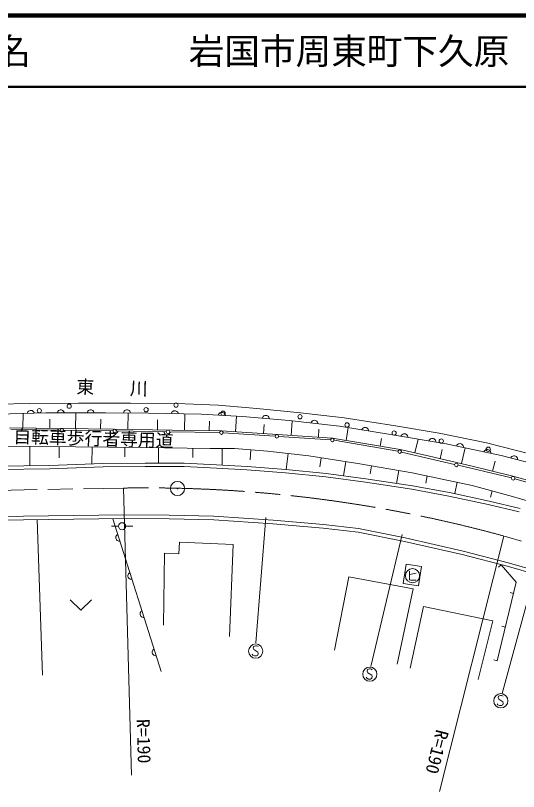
# Model space of a CAD drawing. Units: millimetres, scale not verified. Extents: x 40000 to 680000, y 20000 to 380000.
# Drawn here: x 380690 to 451326, y 271096 to 380000 of the extents above; entities that cross this region are included whole.
import ezdxf
from ezdxf.enums import TextEntityAlignment as Align

# ---------------------------------------------------------------- set-up
doc = ezdxf.new("R2010")
doc.units = ezdxf.units.MM
doc.header["$LTSCALE"] = 1000
doc.linetypes.add('CHAIN', pattern=[18.5, 12, -1.5, 3.5, -1.5])
doc.layers.add('M-BDG-HTXT', color=7, linetype='Continuous')
doc.layers.add('M-TTL-TXT', color=7, linetype='Continuous')
for name, color, linetype, lineweight in [('M-BGD', 7, 'Continuous', 13), ('M-BGD-EXST', 7, 'Continuous', 13), ('M-BMK', 2, 'CHAIN', 13), ('M-BMK-SRVR', 3, 'Continuous', 13), ('M-STR-HTXT', 7, 'Continuous', 13), ('M-TTL', 2, 'Continuous', 140), ('M-TTL-LINE', 7, 'Continuous', 50)]:
    doc.layers.add(name, color=color, linetype=linetype, lineweight=lineweight)
doc.styles.add('ＭＳ ゴシック', font='')
doc.styles.get('ＭＳ ゴシック').set_extended_font_data('MS Gothic')

msp = doc.modelspace()

# ---------------------------------------------------------------- linework, layer by layer
at = {"layer": 'M-BGD'}
for p, q in [((378187, 325440), (382619, 325562)), ((382619, 325562), (389493, 325615)), ((382750, 324577), (382631, 324533)), ((382910, 324581), (382750, 324577)), ((383031, 324544), (382910, 324581)), ((383132, 324487), (383031, 324544)), ((386747, 324544), (386647, 324443)), ((386846, 324604), (386747, 324544)), ((386966, 324645), (386846, 324604)), ((387126, 324646), (386966, 324645)), ((387246, 324606), (387126, 324646)), ((387347, 324547), (387246, 324606)), ((387447, 324447), (387347, 324547)), ((389493, 325615), (396830, 325592)), ((390945, 324564), (390846, 324464)), ((391045, 324625), (390945, 324564)), ((391165, 324665), (391045, 324625)), ((391325, 324666), (391165, 324665)), ((391445, 324627), (391325, 324666)), ((391545, 324567), (391445, 324627)), ((391646, 324468), (391545, 324567)), ((396056, 324555), (395955, 324455)), ((396156, 324614), (396056, 324555)), ((396277, 324653), (396156, 324614)), ((396437, 324652), (396277, 324653)), ((396556, 324611), (396437, 324652)), ((396656, 324550), (396556, 324611)), ((396755, 324449), (396656, 324550)), ((396830, 325592), (403328, 325531)), ((402989, 324541), (402868, 324503)), ((403149, 324537), (402989, 324541)), ((403268, 324494), (403149, 324537)), ((403328, 325531), (409136, 325303)), ((409136, 325303), (414560, 324838)), ((414560, 324838), (420700, 324258)), ((376516, 323989), (384949, 324215)), ((384949, 324215), (376516, 323989)), ((384949, 324215), (376516, 323989)), ((381736, 322112), (381755, 324130)), ((382378, 324266), (382341, 324145)), ((382435, 324368), (382378, 324266)), ((382532, 324471), (382435, 324368)), ((382631, 324533), (382532, 324471)), ((383235, 324389), (383132, 324487)), ((383297, 324291), (383235, 324389)), ((383341, 324172), (383297, 324291)), ((384949, 324215), (393346, 324256)), ((393346, 324256), (384949, 324215)), ((393346, 324256), (384949, 324215)), ((386588, 324343), (386548, 324223)), ((386647, 324443), (386588, 324343)), ((387508, 324348), (387447, 324447)), ((387548, 324228), (387508, 324348)), ((389124, 322030), (389160, 324236)), ((390786, 324363), (390747, 324243)), ((390846, 324464), (390786, 324363)), ((391706, 324368), (391646, 324468)), ((391747, 324248), (391706, 324368)), ((393346, 324256), (399361, 324209)), ((399361, 324209), (393346, 324256)), ((399361, 324209), (393346, 324256)), ((395894, 324356), (395853, 324236)), ((395955, 324455), (395894, 324356)), ((396478, 321913), (396512, 324231)), ((396814, 324349), (396755, 324449)), ((396853, 324228), (396814, 324349)), ((399361, 324209), (406757, 324029)), ((406757, 324029), (399361, 324209)), ((406757, 324029), (399361, 324209)), ((402602, 324250), (402559, 324131)), ((402664, 324348), (402602, 324250)), ((402767, 324446), (402664, 324348)), ((402868, 324503), (402767, 324446)), ((403367, 324431), (403268, 324494)), ((403464, 324329), (403367, 324431)), ((403522, 324227), (403464, 324329)), ((403559, 324107), (403522, 324227)), ((404438, 321793), (404475, 324084)), ((406757, 324029), (412563, 323739)), ((412563, 323739), (406757, 324029)), ((412563, 323739), (406757, 324029)), ((409206, 324027), (409160, 323909)), ((409271, 324124), (409206, 324027)), ((409376, 324218), (409271, 324124)), ((409479, 324273), (409376, 324218)), ((409601, 324307), (409479, 324273)), ((409761, 324299), (409601, 324307)), ((409878, 324253), (409761, 324299)), ((409975, 324188), (409878, 324253)), ((410070, 324084), (409975, 324188)), ((410125, 323981), (410070, 324084)), ((410159, 323859), (410125, 323981)), ((411604, 321581), (411747, 323780)), ((412563, 323739), (419139, 323178)), ((419139, 323178), (412563, 323739)), ((419139, 323178), (412563, 323739)), ((415403, 323617), (415353, 323501)), ((415471, 323712), (415403, 323617)), ((415579, 323803), (415471, 323712)), ((415684, 323854), (415579, 323803)), ((415807, 323884), (415684, 323854)), ((415966, 323870), (415807, 323884)), ((416083, 323820), (415966, 323870)), ((416177, 323752), (416083, 323820)), ((416268, 323644), (416177, 323752)), ((416320, 323539), (416268, 323644)), ((416349, 323416), (416320, 323539)), ((420700, 324258), (426836, 323524)), ((426836, 323524), (434050, 322416)), ((385489, 322076), (385501, 323361)), ((392643, 321972), (392665, 323340)), ((400629, 321852), (400650, 323247)), ((407905, 321737), (407927, 323077)), ((415536, 321327), (415620, 322615)), ((419139, 323178), (426210, 322355)), ((426210, 322355), (419139, 323178)), ((426210, 322355), (419139, 323178)), ((419411, 321066), (419554, 323130)), ((422231, 322939), (422178, 322824)), ((422303, 323031), (422231, 322939)), ((422414, 323119), (422303, 323031)), ((422520, 323167), (422414, 323119)), ((422644, 323193), (422520, 323167)), ((422803, 323174), (422644, 323193)), ((422917, 323121), (422803, 323174)), ((423009, 323050), (422917, 323121)), ((423097, 322939), (423009, 323050)), ((423145, 322832), (423097, 322939)), ((423171, 322709), (423145, 322832)), ((434050, 322416), (440209, 321401)), ((387365, 322058), (379860, 322130)), ((380044, 321877), (386950, 321790)), ((394402, 321943), (387365, 322058)), ((387450, 321784), (394356, 321697)), ((402705, 321821), (394402, 321943)), ((394856, 321690), (401853, 321581)), ((402353, 321573), (409349, 321464)), ((409638, 321709), (402705, 321821)), ((417502, 321199), (409638, 321709)), ((409849, 321444), (417146, 320963)), ((423228, 320800), (423307, 321932)), ((426210, 322355), (433359, 321187)), ((433359, 321187), (426210, 322355)), ((433359, 321187), (426210, 322355)), ((427133, 320354), (427416, 322158)), ((429350, 321963), (429291, 321851)), ((429425, 322052), (429350, 321963)), ((429540, 322135), (429425, 322052)), ((429648, 322178), (429540, 322135)), ((429773, 322198), (429648, 322178)), ((429931, 322172), (429773, 322198)), ((430043, 322114), (429931, 322172)), ((430132, 322038), (430043, 322114)), ((430215, 321923), (430132, 322038)), ((430258, 321815), (430215, 321923)), ((430278, 321690), (430258, 321815)), ((435181, 321274), (435073, 321231)), ((435306, 321294), (435181, 321274)), ((435464, 321268), (435306, 321294)), ((435576, 321209), (435464, 321268)), ((440209, 321401), (446815, 320031)), ((425137, 320667), (417502, 321199)), ((417645, 320930), (424942, 320449)), ((429128, 320040), (425137, 320667)), ((425438, 320390), (434393, 318840)), ((431912, 319575), (432093, 320655)), ((433359, 321187), (441190, 319906)), ((441190, 319906), (433359, 321187)), ((441190, 319906), (433359, 321187)), ((434882, 321059), (434824, 320947)), ((434958, 321148), (434882, 321059)), ((435073, 321231), (434958, 321148)), ((435665, 321134), (435576, 321209)), ((435747, 321019), (435665, 321134)), ((435790, 320911), (435747, 321019)), ((435810, 320786), (435790, 320911)), ((436766, 318623), (437221, 320555)), ((438798, 320419), (438739, 320307)), ((438873, 320508), (438798, 320419)), ((438988, 320591), (438873, 320508)), ((439096, 320634), (438988, 320591)), ((439221, 320654), (439096, 320634)), ((439379, 320628), (439221, 320654)), ((439491, 320569), (439379, 320628)), ((439580, 320494), (439491, 320569)), ((439663, 320379), (439580, 320494)), ((439706, 320271), (439663, 320379)), ((439726, 320146), (439706, 320271)), ((369956, 319628), (384523, 319511)), ((382702, 319526), (382680, 316825)), ((384523, 319511), (398364, 319372)), ((386829, 319488), (386814, 317942)), ((391443, 319441), (391420, 317086)), ((396057, 319395), (396043, 318058)), ((398364, 319372), (408030, 319224)), ((400780, 319335), (400748, 317185)), ((405614, 319261), (405594, 317979)), ((408030, 319224), (411438, 319212)), ((409734, 319218), (409726, 316914)), ((411438, 319212), (416072, 318867)), ((434696, 319110), (429128, 320040)), ((438836, 318136), (434696, 319110)), ((440332, 317794), (440630, 319097)), ((441190, 319906), (448879, 318257)), ((448879, 318257), (441190, 319906)), ((448879, 318257), (441190, 319906)), ((442688, 319708), (442623, 319599)), ((442767, 319793), (442688, 319708)), ((442886, 319870), (442767, 319793)), ((442996, 319907), (442886, 319870)), ((443122, 319921), (442996, 319907)), ((443279, 319888), (443122, 319921)), ((443388, 319824), (443279, 319888)), ((443324, 317109), (443835, 319339)), ((443473, 319744), (443388, 319824)), ((443549, 319625), (443473, 319744)), ((443587, 319515), (443549, 319625)), ((443601, 319389), (443587, 319515)), ((446815, 320031), (453452, 318349)), ((446967, 319097), (446841, 319083)), ((447123, 319063), (446967, 319097)), ((413755, 319039), (413650, 317631)), ((416072, 318867), (421889, 318190)), ((418981, 318528), (418720, 316291)), ((421889, 318190), (428784, 317141)), ((434883, 318741), (442360, 316986)), ((444820, 316766), (438836, 318136)), ((446532, 318883), (446468, 318774)), ((446612, 318968), (446532, 318883)), ((446731, 319045), (446612, 318968)), ((446841, 319083), (446731, 319045)), ((447232, 318999), (447123, 319063)), ((447317, 318919), (447232, 318999)), ((447394, 318800), (447317, 318919)), ((447432, 318690), (447394, 318800)), ((447446, 318564), (447432, 318690)), ((448879, 318257), (456287, 316335)), ((456287, 316335), (448879, 318257)), ((456287, 316335), (448879, 318257)), ((450316, 318008), (450247, 317902)), ((450399, 318090), (450316, 318008)), ((450521, 318161), (450399, 318090)), ((450633, 318194), (450521, 318161)), ((450759, 318203), (450633, 318194)), ((450914, 318163), (450759, 318203)), ((451020, 318094), (450914, 318163)), ((451102, 318011), (451020, 318094)), ((451174, 317889), (451102, 318011)), ((392974, 317145), (385481, 316861)), ((385481, 316861), (392974, 317145)), ((398915, 317186), (392974, 317145)), ((392974, 317145), (398915, 317186)), ((404379, 317183), (398915, 317186)), ((398915, 317186), (404379, 317183)), ((408939, 316957), (404379, 317183)), ((404379, 317183), (408939, 316957)), ((413203, 316721), (408939, 316957)), ((408939, 316957), (413203, 316721)), ((423613, 317928), (423422, 316672)), ((427060, 317403), (426756, 315403)), ((428784, 317141), (436415, 315816)), ((447683, 316057), (448030, 317456)), ((451207, 317777), (451174, 317889)), ((451215, 317651), (451207, 317777)), ((385481, 316861), (372936, 316702)), ((372936, 316702), (385481, 316861)), ((372942, 316202), (385494, 316361)), ((385494, 316361), (392985, 316645)), ((392985, 316645), (398915, 316686)), ((398915, 316686), (404366, 316683)), ((404366, 316683), (408912, 316458)), ((408912, 316458), (413170, 316222)), ((413170, 316222), (418611, 315799)), ((418655, 316297), (413203, 316721)), ((413203, 316721), (418655, 316297)), ((424315, 315733), (418655, 316297)), ((418655, 316297), (424315, 315733)), ((430692, 316810), (430494, 315670)), ((434507, 316147), (434194, 314342)), ((442847, 316872), (450324, 315118)), ((450546, 315347), (444820, 316766)), ((418611, 315799), (424256, 315237)), ((424256, 315237), (429820, 314485)), ((429893, 314980), (424315, 315733)), ((424315, 315733), (429893, 314980)), ((436445, 314008), (429893, 314980)), ((429893, 314980), (436445, 314008)), ((436415, 315816), (444800, 314043)), ((438511, 315373), (438298, 314366)), ((459075, 312963), (450546, 315347)), ((450808, 314992), (457894, 312958)), ((429820, 314485), (436364, 313514)), ((441656, 313053), (436445, 314008)), ((436445, 314008), (441656, 313053)), ((442703, 314486), (442368, 312899)), ((444800, 314043), (450465, 312518)), ((436364, 313514), (441558, 312563)), ((441558, 312563), (447071, 311373)), ((447187, 311859), (441656, 313053)), ((441656, 313053), (447187, 311859)), ((447632, 313281), (447400, 312419)), ((451559, 310815), (447187, 311859)), ((447187, 311859), (451559, 310815)), ((450465, 312518), (458220, 310124)), ((447071, 311373), (451437, 310330)), ((376031, 309661), (395964, 309904)), ((376037, 309161), (395965, 309404)), ((394345, 309384), (401158, 287949)), ((395964, 309904), (402256, 309860)), ((395965, 309404), (402249, 309360)), ((402249, 309360), (408534, 309215)), ((402256, 309860), (408556, 309714)), ((408556, 309714), (416869, 309172)), ((383754, 309255), (384480, 287429)), ((395154, 308329), (394154, 308353)), ((396153, 308327), (397153, 308347)), ((408534, 309215), (416831, 308674)), ((416831, 308674), (423909, 308067)), ((416869, 309172), (423960, 308564)), ((423960, 308564), (428876, 307982)), ((395045, 307181), (394943, 307107)), ((423909, 308067), (428797, 307488)), ((428797, 307488), (435315, 306187)), ((428876, 307982), (435420, 306676)), ((394774, 306780), (394772, 306654)), ((394772, 306654), (394821, 306501)), ((394801, 306894), (394774, 306780)), ((394866, 307019), (394801, 306894)), ((394821, 306501), (394895, 306399)), ((394943, 307107), (394866, 307019)), ((394895, 306399), (394982, 306322)), ((394982, 306322), (395108, 306257)), ((395108, 306257), (395222, 306230)), ((395222, 306230), (395348, 306228)), ((403622, 304466), (403718, 306107)), ((403718, 306107), (411279, 305742)), ((435315, 306187), (443439, 304333)), ((435420, 306676), (443558, 304819)), ((411279, 305742), (410762, 292856)), ((401492, 294415), (401631, 304523)), ((401631, 304523), (403622, 304466)), ((443439, 304333), (449918, 302662)), ((443558, 304819), (450049, 303145)), ((435535, 303008), (435109, 300281)), ((437709, 302668), (435535, 303008)), ((448904, 302924), (448525, 302598)), ((451004, 300475), (448904, 302924)), ((450049, 303145), (458404, 300775)), ((396646, 301748), (396569, 301661)), ((396748, 301823), (396646, 301748)), ((435999, 302011), (435999, 300931)), ((436959, 301731), (435999, 301531)), ((437282, 299941), (437709, 302668)), ((449918, 302662), (458264, 300295)), ((396477, 301422), (396475, 301295)), ((396475, 301295), (396524, 301143)), ((396504, 301535), (396477, 301422)), ((396569, 301661), (396504, 301535)), ((396524, 301143), (396598, 301040)), ((396598, 301040), (396686, 300963)), ((396686, 300963), (396811, 300898)), ((396811, 300898), (396925, 300871)), ((396925, 300871), (397051, 300870)), ((425478, 290942), (427515, 301244)), ((427515, 301244), (436532, 299543)), ((435999, 300931), (436039, 300811)), ((436039, 300811), (436159, 300731)), ((436159, 300731), (436959, 300731)), ((436532, 299543), (434287, 288947)), ((435109, 300281), (437282, 299941)), ((448348, 289443), (451004, 300475)), ((450622, 298888), (450136, 299005)), ((388364, 297991), (389864, 296551)), ((389864, 296551), (391364, 297991)), ((398272, 296302), (398207, 296176)), ((398350, 296389), (398272, 296302)), ((398452, 296464), (398350, 296389)), ((436115, 288397), (438005, 297060)), ((438005, 297060), (447711, 295040)), ((398181, 296063), (398179, 295936)), ((398179, 295936), (398227, 295784)), ((398207, 296176), (398181, 296063)), ((398227, 295784), (398302, 295682)), ((398302, 295682), (398389, 295605)), ((398389, 295605), (398515, 295540)), ((398515, 295540), (398628, 295513)), ((398628, 295513), (398755, 295511)), ((447711, 295040), (445683, 286829)), ((449485, 294166), (448999, 294283)), ((399911, 290818), (399884, 290704)), ((399976, 290943), (399911, 290818)), ((400053, 291031), (399976, 290943)), ((400155, 291105), (400053, 291031)), ((399884, 290704), (399882, 290578)), ((399882, 290578), (399931, 290425)), ((399931, 290425), (400005, 290323)), ((400005, 290323), (400093, 290246)), ((400093, 290246), (400218, 290181)), ((400218, 290181), (400332, 290154)), ((400332, 290154), (400458, 290152)), ((448348, 289443), (447862, 289560))]:
    msp.add_line(p, q, dxfattribs=at)
for centre, radius in [((384032, 324529), 300), ((388226, 325170), 300), ((399031, 324673), 300), ((403225, 325314), 300), ((409836, 324177), 300), ((420641, 323681), 300), ((427253, 322544), 300), ((387200, 321787), 250), ((394606, 321694), 250), ((402103, 321577), 250), ((409599, 321460), 250), ((433864, 321407), 300), ((417396, 320946), 250), ((425192, 320433), 250), ((440475, 320271), 300), ((447086, 319134), 300), ((434640, 318798), 250), ((442604, 316929), 250), ((450567, 315061), 250), ((395654, 308317), 500), ((436439, 301371), 1000)]:
    msp.add_circle(centre, radius, dxfattribs=at)
at = {"layer": 'M-BGD-EXST'}
for p, q in [((414419, 291976), (415848, 309561)), ((430600, 288647), (435007, 307159)), ((449022, 284833), (453826, 302490)), ((414129, 291444), (414082, 291205)), ((414082, 291205), (414156, 291003)), ((414372, 291557), (414129, 291444)), ((414156, 291003), (414707, 290667)), ((414532, 291552), (414372, 291557)), ((414691, 291508), (414532, 291552)), ((414768, 291425), (414691, 291508)), ((414015, 290246), (413938, 290369)), ((414251, 290120), (414015, 290246)), ((414531, 290112), (414251, 290120)), ((414734, 290226), (414531, 290112)), ((414707, 290667), (414781, 290465)), ((414781, 290465), (414734, 290226)), ((430144, 288204), (430097, 287965)), ((430097, 287965), (430171, 287763)), ((430387, 288317), (430144, 288204)), ((430171, 287763), (430722, 287427)), ((430547, 288313), (430387, 288317)), ((430706, 288268), (430547, 288313)), ((430784, 288186), (430706, 288268)), ((430030, 287007), (429953, 287129)), ((430266, 286880), (430030, 287007)), ((430546, 286872), (430266, 286880)), ((430749, 286986), (430546, 286872)), ((430722, 287427), (430796, 287225)), ((430796, 287225), (430749, 286986)), ((448541, 284475), (448494, 284236)), ((448784, 284588), (448541, 284475)), ((448944, 284583), (448784, 284588)), ((449103, 284539), (448944, 284583)), ((449180, 284457), (449103, 284539)), ((448426, 283278), (448350, 283400)), ((448663, 283151), (448426, 283278)), ((448494, 284236), (448568, 284034)), ((448568, 284034), (449119, 283698)), ((448943, 283143), (448663, 283151)), ((449146, 283257), (448943, 283143)), ((449119, 283698), (449193, 283496)), ((449193, 283496), (449146, 283257))]:
    msp.add_line(p, q, dxfattribs=at)
for centre in [(414430, 290795), (430446, 287555), (448842, 283826)]:
    msp.add_circle(centre, 1000, dxfattribs=at)
at = {"layer": 'M-BMK'}
for p, q in [((353229, 312905), (395835, 313679)), ((449270, 306949), (449845, 306771)), ((449845, 306771), (451763, 306204))]:
    msp.add_line(p, q, dxfattribs=at)
msp.add_arc((399050, 123707), 190000, 74.67383, 90.96948, dxfattribs=at)
at = {"layer": 'M-BMK-SRVR'}
for radius in [1000, 40]:
    msp.add_circle((403436, 313616), radius, dxfattribs=at)
at = {"layer": 'M-STR-HTXT'}
for p, q in [((395835, 313679), (396973, 273373)), ((449270, 306949), (440229, 271096))]:
    msp.add_line(p, q, dxfattribs=at)
at = {"layer": 'M-TTL'}
msp.add_line((680000, 380000), (40000, 380000), dxfattribs=at)
at = {"layer": 'M-TTL-LINE'}
msp.add_line((40000, 370000), (680000, 370000), dxfattribs=at)

# ---------------------------------------------------------------- texts
at = {"layer": 'M-BDG-HTXT', "style": 'ＭＳ ゴシック'}
for s, p in [('東\u3000\u3000川', (389211, 326447)), ('自転車歩行者専用道', (380348, 319505))]:
    msp.add_text(s, height=1833, rotation=358.4, dxfattribs=at).set_placement(p, align=Align.BOTTOM_LEFT)
at = {"layer": 'M-STR-HTXT', "style": 'ＭＳ ゴシック'}
for rotation, p in [(271.6, (397152, 281231)), (255.7, (439247, 280032))]:
    msp.add_text('R=190', height=1833, rotation=rotation, dxfattribs=at).set_placement(p, align=Align.BOTTOM_LEFT)
at = {"layer": 'M-TTL-TXT', "style": 'ＭＳ ゴシック'}
for s, p in [('地 名', (370380, 375000)), ('岩国市周東町下久原', (405024, 375000))]:
    msp.add_text(s, height=3666, dxfattribs=at).set_placement(p, align=Align.MIDDLE_LEFT)

doc.saveas('drawing.dxf')
